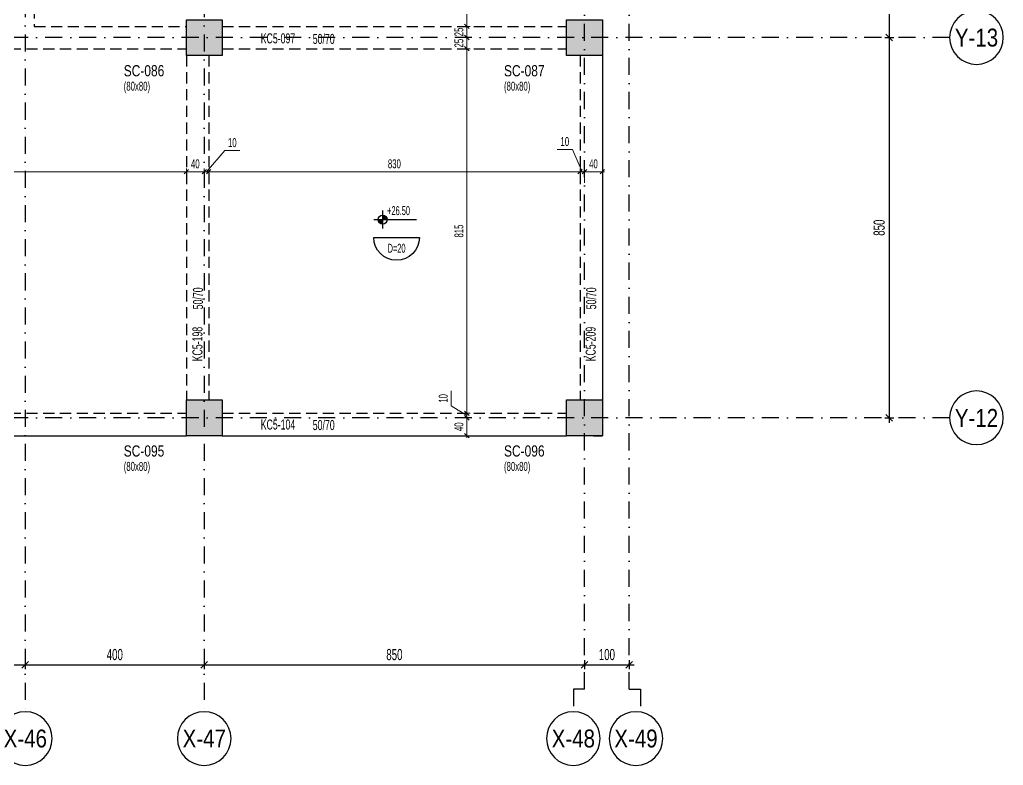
# Model space of a CAD drawing. Header units: millimetres. Extents: x -10495 to 38910, y -777 to 43288.
# Drawn here: x 4687 to 6886, y -777 to 890 of the extents above; entities that cross this region are included whole.
import ezdxf
from ezdxf.enums import TextEntityAlignment as Align

# ---------------------------------------------------------------- set-up
doc = ezdxf.new("R2010")
doc.units = ezdxf.units.MM
doc.header["$LTSCALE"] = 100
doc.header["$PDSIZE"] = -100
doc.linetypes.add('DASHDOT', pattern=[25.4, 12.7, -6.35, 0, -6.35])
doc.linetypes.add('HIDDEN', pattern=[0.375, 0.25, -0.125])
for name, color, linetype in [('AKS BALON_ULK', 9, 'Continuous'), ('AKS YAZI_ULK', 20, 'Continuous'), ('AKS_ULK', 8, 'DASHDOT'), ('KOLON-PERDE CEKIRDEK_ULK', 4, 'Continuous'), ('KOT_ULK', 7, 'Continuous'), ('OLCU DIS_ULK', 7, 'Continuous'), ('PARAPET_ULK', 248, 'Continuous'), ('TARAMA SOLID_ULK', 251, 'Continuous')]:
    doc.layers.add(name, color=color, linetype=linetype)
for name, color, linetype, lineweight in [('DOSEME ISMI_ULK', 244, 'Continuous', 25), ('KIRIS BOYUT_ULK', 232, 'Continuous', 13), ('KIRIS CIZGI DUZ_ULK', 41, 'Continuous', 25), ('KIRIS CIZGI KESIK_ULK', 41, 'HIDDEN', 25), ('KIRIS ISIM_ULK', 221, 'Continuous', 13), ('KOLON BOYUT_ULK', 255, 'Continuous', 13), ('KOLON ISIM_ULK', 91, 'Continuous', 13), ('OLCU IC_ULK', 146, 'Continuous', 18)]:
    doc.layers.add(name, color=color, linetype=linetype, lineweight=lineweight)
doc.styles.add('ULK-SIMPLXTW.shx', font='ARIALN.TTF')
doc.styles.add('ulkr-simplxtw.shx', font='ulkr-simplxtw.shx', dxfattribs={"width": 0.65})
doc.dimstyles.new('1-100-DIS_ULK', dxfattribs={"dimscale": 100, "dimtxt": 0.25, "dimasz": 0.15, "dimexe": 0.1, "dimexo": 0.1, "dimgap": 0.1, "dimtad": 1, "dimdec": 0, "dimzin": 9, "dimdsep": 46, "dimtxsty": 'ulkr-simplxtw.shx', "dimblk": 'OBLIQUE', "dimcen": 0.1, "dimdle": 0.11, "dimclrd": 256, "dimclre": 256, "dimclrt": 3, "dimadec": 0, "dimazin": 0, "dimtfac": 1, "dimtdec": 0, "dimtix": 1, "dimtmove": 1, "dimatfit": 3, "dimldrblk": 'OBLIQUE', "dimfxl": 1, "dimtolj": 1, "dimtzin": 12, "dimarcsym": 0})
doc.dimstyles.new('1-100-IC_ULK', dxfattribs={"dimscale": 10, "dimtxt": 2, "dimasz": 1, "dimexe": 0.75, "dimexo": 1, "dimgap": 0.75, "dimtad": 1, "dimdec": 1, "dimzin": 9, "dimdsep": 46, "dimtxsty": 'ulkr-simplxtw.shx', "dimblk": 'OBLIQUE', "dimcen": 0.1, "dimdle": 0.5, "dimclrd": 146, "dimclre": 146, "dimclrt": 2, "dimadec": 0, "dimazin": 2, "dimtfac": 1, "dimtdec": 1, "dimtix": 1, "dimtmove": 2, "dimatfit": 3, "dimldrblk": 'OBLIQUE', "dimfxl": 1, "dimtolj": 1, "dimtzin": 0, "dimlwd": -1, "dimlwe": -1, "dimarcsym": 0})

# ---------------------------------------------------------------- blocks, each defined once
blk = doc.blocks.new('AKS SEMBOL_ULK')
at = {"layer": 'AKS BALON_ULK', "linetype": 'ByBlock'}
blk.add_circle((0, -41.2), 60, dxfattribs=at)
at = {"layer": 'AKS YAZI_ULK', "style": 'ULK-SIMPLXTW.shx'}
blk.add_attdef('1', text='', height=40, dxfattribs=at).set_placement((0, -41.2), align=Align.MIDDLE)
blk = doc.blocks.new('_Oblique')
at = {"color": 0, "linetype": 'ByBlock', "lineweight": -2}
blk.add_line((-0.5, -0.5), (0.5, 0.5), dxfattribs=at)
blk = doc.blocks.new('*D1417')
at = {"layer": 'Defpoints', "color": 0, "transparency": 16777216}
for p in [(6611.2, 850), (6611.2, 0), (6631.2, 0)]:
    blk.add_point(p, dxfattribs=at)
at = {"layer": 'OLCU DIS_ULK', "lineweight": -2, "transparency": 16777216}
for p, q in [((6631.2, 861), (6631.2, -11)), ((6621.2, 850), (6641.2, 850)), ((6621.2, 0), (6641.2, 0))]:
    blk.add_line(p, q, dxfattribs=at)
at = {"layer": 'OLCU DIS_ULK', "lineweight": -2, "transparency": 16777216, "xscale": 15, "yscale": 15, "zscale": 15}
for p, rotation in [((6631.2, 850), 90), ((6631.2, 0), 270)]:
    blk.add_blockref('_Oblique', p, dxfattribs=dict(at, rotation=rotation))
at = {"layer": 'OLCU DIS_ULK', "color": 3, "transparency": 16777216, "insert": (6608.7, 425), "char_height": 25, "attachment_point": 5, "rotation": 90, "style": 'ulkr-simplxtw.shx'}
blk.add_mtext('\\A1;850', dxfattribs=at)
blk = doc.blocks.new('*D1384')
at = {"layer": 'Defpoints', "color": 0, "transparency": 16777216}
for p in [(6611.2, 1250), (6611.2, 850), (6631.2, 850)]:
    blk.add_point(p, dxfattribs=at)
at = {"layer": 'OLCU DIS_ULK', "lineweight": -2, "transparency": 16777216}
for p, q in [((6631.2, 1261), (6631.2, 839)), ((6621.2, 1250), (6641.2, 1250)), ((6621.2, 850), (6641.2, 850))]:
    blk.add_line(p, q, dxfattribs=at)
at = {"layer": 'OLCU DIS_ULK', "lineweight": -2, "transparency": 16777216, "xscale": 15, "yscale": 15, "zscale": 15}
for p, rotation in [((6631.2, 1250), 90), ((6631.2, 850), 270)]:
    blk.add_blockref('_Oblique', p, dxfattribs=dict(at, rotation=rotation))
at = {"layer": 'OLCU DIS_ULK', "color": 3, "transparency": 16777216, "insert": (6608.7, 1050), "char_height": 25, "attachment_point": 5, "rotation": 90, "style": 'ulkr-simplxtw.shx'}
blk.add_mtext('\\A1;400', dxfattribs=at)
blk = doc.blocks.new('*D1396')
at = {"layer": 'Defpoints', "color": 0, "transparency": 16777216}
for p in [(5950, -531.9), (6050, -531.9), (6050, -551.9)]:
    blk.add_point(p, dxfattribs=at)
at = {"layer": 'OLCU DIS_ULK', "lineweight": -2, "transparency": 16777216}
for p, q in [((5950, -541.9), (5950, -561.9)), ((6050, -541.9), (6050, -561.9)), ((5939, -551.9), (6061, -551.9))]:
    blk.add_line(p, q, dxfattribs=at)
at = {"layer": 'OLCU DIS_ULK', "lineweight": -2, "transparency": 16777216, "xscale": 15, "yscale": 15, "zscale": 15, "rotation": 180}
blk.add_blockref('_Oblique', (5950, -551.9), dxfattribs=at)
at = {"layer": 'OLCU DIS_ULK', "lineweight": -2, "transparency": 16777216, "xscale": 15, "yscale": 15, "zscale": 15}
blk.add_blockref('_Oblique', (6050, -551.9), dxfattribs=at)
at = {"layer": 'OLCU DIS_ULK', "color": 3, "transparency": 16777216, "insert": (6000, -529.4), "char_height": 25, "attachment_point": 5, "style": 'ulkr-simplxtw.shx'}
blk.add_mtext('\\A1;100', dxfattribs=at)
blk = doc.blocks.new('*D1402')
at = {"layer": 'Defpoints', "color": 0, "transparency": 16777216}
for p in [(4700, -531.9), (5100, -531.9), (5100, -551.9)]:
    blk.add_point(p, dxfattribs=at)
at = {"layer": 'OLCU DIS_ULK', "lineweight": -2, "transparency": 16777216}
for p, q in [((4700, -541.9), (4700, -561.9)), ((5100, -541.9), (5100, -561.9)), ((4689, -551.9), (5111, -551.9))]:
    blk.add_line(p, q, dxfattribs=at)
at = {"layer": 'OLCU DIS_ULK', "lineweight": -2, "transparency": 16777216, "xscale": 15, "yscale": 15, "zscale": 15, "rotation": 180}
blk.add_blockref('_Oblique', (4700, -551.9), dxfattribs=at)
at = {"layer": 'OLCU DIS_ULK', "lineweight": -2, "transparency": 16777216, "xscale": 15, "yscale": 15, "zscale": 15}
blk.add_blockref('_Oblique', (5100, -551.9), dxfattribs=at)
at = {"layer": 'OLCU DIS_ULK', "color": 3, "transparency": 16777216, "insert": (4900, -529.4), "char_height": 25, "attachment_point": 5, "style": 'ulkr-simplxtw.shx'}
blk.add_mtext('\\A1;400', dxfattribs=at)
blk = doc.blocks.new('*D1403')
at = {"layer": 'Defpoints', "color": 0, "transparency": 16777216}
for p in [(4250, -531.9), (4700, -531.9), (4700, -551.9)]:
    blk.add_point(p, dxfattribs=at)
at = {"layer": 'OLCU DIS_ULK', "lineweight": -2, "transparency": 16777216}
for p, q in [((4250, -541.9), (4250, -561.9)), ((4700, -541.9), (4700, -561.9)), ((4239, -551.9), (4711, -551.9))]:
    blk.add_line(p, q, dxfattribs=at)
at = {"layer": 'OLCU DIS_ULK', "lineweight": -2, "transparency": 16777216, "xscale": 15, "yscale": 15, "zscale": 15, "rotation": 180}
blk.add_blockref('_Oblique', (4250, -551.9), dxfattribs=at)
at = {"layer": 'OLCU DIS_ULK', "lineweight": -2, "transparency": 16777216, "xscale": 15, "yscale": 15, "zscale": 15}
blk.add_blockref('_Oblique', (4700, -551.9), dxfattribs=at)
at = {"layer": 'OLCU DIS_ULK', "color": 3, "transparency": 16777216, "insert": (4475, -529.4), "char_height": 25, "attachment_point": 5, "style": 'ulkr-simplxtw.shx'}
blk.add_mtext('\\A1;450', dxfattribs=at)
blk = doc.blocks.new('*D1404')
at = {"layer": 'Defpoints', "color": 0, "transparency": 16777216}
for p in [(5100, -531.9), (5950, -531.9), (5950, -551.9)]:
    blk.add_point(p, dxfattribs=at)
at = {"layer": 'OLCU DIS_ULK', "lineweight": -2, "transparency": 16777216}
for p, q in [((5100, -541.9), (5100, -561.9)), ((5950, -541.9), (5950, -561.9)), ((5089, -551.9), (5961, -551.9))]:
    blk.add_line(p, q, dxfattribs=at)
at = {"layer": 'OLCU DIS_ULK', "lineweight": -2, "transparency": 16777216, "xscale": 15, "yscale": 15, "zscale": 15, "rotation": 180}
blk.add_blockref('_Oblique', (5100, -551.9), dxfattribs=at)
at = {"layer": 'OLCU DIS_ULK', "lineweight": -2, "transparency": 16777216, "xscale": 15, "yscale": 15, "zscale": 15}
blk.add_blockref('_Oblique', (5950, -551.9), dxfattribs=at)
at = {"layer": 'OLCU DIS_ULK', "color": 3, "transparency": 16777216, "insert": (5525, -529.4), "char_height": 25, "attachment_point": 5, "style": 'ulkr-simplxtw.shx'}
blk.add_mtext('\\A1;850', dxfattribs=at)
blk = doc.blocks.new('*U20')
at = {"layer": 'KOT_ULK'}
h = blk.add_hatch(color=251, dxfattribs=at)
h.dxf.hatch_style = 1
h.paths.add_polyline_path([(0, 0), (-10, 0, 0.414214), (0, -10)])
h = blk.add_hatch(color=251, dxfattribs=at)
h.dxf.hatch_style = 1
h.paths.add_polyline_path([(10, 0, 0.414214), (0, 10), (0, 0)])
at = {"layer": 'KOT_ULK', "color": 12}
for p, q in [((-20, 0), (75.6, 0)), ((0, 20), (0, -20))]:
    blk.add_line(p, q, dxfattribs=at)
blk.add_circle((0, 0), 10, dxfattribs=at)
at = {"layer": 'KOT_ULK', "style": 'ulkr-simplxtw.shx', "width": 0.6}
for tag, p in [('6', (10, 145)), ('5', (10, 118)), ('4', (10, 91)), ('3', (10, 64)), ('2', (10, 37)), ('1', (10, 10))]:
    blk.add_attdef(tag, p, '', height=20, dxfattribs=at)
at = {"layer": 'KOT_ULK', "color": 242, "style": 'ulkr-simplxtw.shx', "width": 0.65}
blk.add_attdef('NOT', text='', height=20, dxfattribs=at).set_placement((14.8, -10), align=Align.TOP_LEFT)
blk = doc.blocks.new('Döşeme kalınğı_ULK')
at = {"layer": 'DOSEME ISMI_ULK', "color": 12}
blk.add_lwpolyline([(51, 0, -1), (-51, 0)], format="xyb", close=True, dxfattribs=at)
at = {"layer": 'DOSEME ISMI_ULK', "style": 'ulkr-simplxtw.shx', "width": 0.6}
blk.add_attdef('1', text='', height=20, dxfattribs=at).set_placement((0, -14.2), align=Align.TOP_CENTER)
blk = doc.blocks.new('*U31')
at = {"layer": 'KOLON BOYUT_ULK', "style": 'ulkr-simplxtw.shx', "width": 0.65}
blk.add_attdef('2', text='', height=20, dxfattribs=at).set_placement((0, -37), align=Align.TOP_LEFT)
at = {"layer": 'KOLON ISIM_ULK', "style": 'ulkr-simplxtw.shx', "width": 0.8}
blk.add_attdef('1', text='', height=25, dxfattribs=at).set_placement((0, 0), align=Align.TOP_LEFT)
blk = doc.blocks.new('*D1341')
at = {"layer": 'Defpoints', "color": 0, "transparency": 16777216}
for p in [(5661.8, 0), (5686.8, 0), (5661.8, -40)]:
    blk.add_point(p, dxfattribs=at)
at = {"layer": 'OLCU IC_ULK', "color": 146, "transparency": 16777216}
blk.add_line((5686.8, -45), (5686.8, 5), dxfattribs=at)
at = {"layer": 'OLCU IC_ULK', "color": 146, "linetype": 'Continuous', "transparency": 16777216}
for p, q in [((5686.8, 0), (5694.3, 0)), ((5686.8, -40), (5694.3, -40))]:
    blk.add_line(p, q, dxfattribs=at)
at = {"layer": 'OLCU IC_ULK', "color": 146, "transparency": 16777216, "xscale": 10, "yscale": 10, "zscale": 10}
for p, rotation in [((5686.8, 0), 90), ((5686.8, -40), 270)]:
    blk.add_blockref('_Oblique', p, dxfattribs=dict(at, rotation=rotation))
at = {"layer": 'OLCU IC_ULK', "color": 2, "transparency": 16777216, "insert": (5669.3, -20), "char_height": 20, "attachment_point": 5, "rotation": 90, "style": 'ulkr-simplxtw.shx'}
blk.add_mtext('\\A1;40', dxfattribs=at)
blk = doc.blocks.new('*D1342')
at = {"layer": 'Defpoints', "color": 0, "transparency": 16777216}
for p in [(5661.8, 10), (5661.8, 0), (5686.8, 10)]:
    blk.add_point(p, dxfattribs=at)
at = {"layer": 'OLCU IC_ULK', "color": 146, "transparency": 16777216}
for p, q in [((5651.8, 26.5), (5651.8, 60)), ((5686.8, 5), (5651.8, 26.5)), ((5686.8, 10), (5686.8, 20)), ((5686.8, 0), (5686.8, 10)), ((5686.8, 0), (5686.8, 10)), ((5686.8, 0), (5686.8, -10))]:
    blk.add_line(p, q, dxfattribs=at)
at = {"layer": 'OLCU IC_ULK', "color": 146, "linetype": 'Continuous', "transparency": 16777216}
for p, q in [((5686.8, 10), (5694.3, 10)), ((5686.8, 0), (5694.3, 0))]:
    blk.add_line(p, q, dxfattribs=at)
at = {"layer": 'OLCU IC_ULK', "color": 146, "transparency": 16777216, "xscale": 10, "yscale": 10, "zscale": 10}
for p, rotation in [((5686.8, 10), 270), ((5686.8, 0), 90)]:
    blk.add_blockref('_Oblique', p, dxfattribs=dict(at, rotation=rotation))
at = {"layer": 'OLCU IC_ULK', "color": 2, "transparency": 16777216, "insert": (5634.3, 43.3), "char_height": 20, "attachment_point": 5, "rotation": 90, "style": 'ulkr-simplxtw.shx'}
blk.add_mtext('\\A1;10', dxfattribs=at)
blk = doc.blocks.new('*D1343')
at = {"layer": 'Defpoints', "color": 0, "transparency": 16777216}
for p in [(5661.8, 825), (5686.8, 825), (5661.8, 10)]:
    blk.add_point(p, dxfattribs=at)
at = {"layer": 'OLCU IC_ULK', "color": 146, "transparency": 16777216}
blk.add_line((5686.8, 5), (5686.8, 830), dxfattribs=at)
at = {"layer": 'OLCU IC_ULK', "color": 146, "linetype": 'Continuous', "transparency": 16777216}
for p, q in [((5686.8, 825), (5694.3, 825)), ((5686.8, 10), (5694.3, 10))]:
    blk.add_line(p, q, dxfattribs=at)
at = {"layer": 'OLCU IC_ULK', "color": 146, "transparency": 16777216, "xscale": 10, "yscale": 10, "zscale": 10}
for p, rotation in [((5686.8, 825), 90), ((5686.8, 10), 270)]:
    blk.add_blockref('_Oblique', p, dxfattribs=dict(at, rotation=rotation))
at = {"layer": 'OLCU IC_ULK', "color": 2, "transparency": 16777216, "insert": (5669.3, 417.5), "char_height": 20, "attachment_point": 5, "rotation": 90, "style": 'ulkr-simplxtw.shx'}
blk.add_mtext('\\A1;815', dxfattribs=at)
blk = doc.blocks.new('*D1344')
at = {"layer": 'Defpoints', "color": 0, "transparency": 16777216}
for p in [(5661.8, 850), (5686.8, 850), (5661.8, 825)]:
    blk.add_point(p, dxfattribs=at)
at = {"layer": 'OLCU IC_ULK', "color": 146, "transparency": 16777216}
for p, q in [((5686.8, 850), (5686.8, 860)), ((5686.8, 825), (5686.8, 850)), ((5686.8, 825), (5686.8, 815))]:
    blk.add_line(p, q, dxfattribs=at)
at = {"layer": 'OLCU IC_ULK', "color": 146, "linetype": 'Continuous', "transparency": 16777216}
for p, q in [((5686.8, 850), (5694.3, 850)), ((5686.8, 825), (5694.3, 825))]:
    blk.add_line(p, q, dxfattribs=at)
at = {"layer": 'OLCU IC_ULK', "color": 146, "transparency": 16777216, "xscale": 10, "yscale": 10, "zscale": 10}
for p, rotation in [((5686.8, 850), 270), ((5686.8, 825), 90)]:
    blk.add_blockref('_Oblique', p, dxfattribs=dict(at, rotation=rotation))
at = {"layer": 'OLCU IC_ULK', "color": 2, "transparency": 16777216, "insert": (5669.3, 837.5), "char_height": 20, "attachment_point": 5, "rotation": 90, "style": 'ulkr-simplxtw.shx'}
blk.add_mtext('\\A1;25', dxfattribs=at)
blk = doc.blocks.new('*D1345')
at = {"layer": 'Defpoints', "color": 0, "transparency": 16777216}
for p in [(5661.8, 875), (5686.8, 875), (5661.8, 850)]:
    blk.add_point(p, dxfattribs=at)
at = {"layer": 'OLCU IC_ULK', "color": 146, "transparency": 16777216}
for p, q in [((5686.8, 875), (5686.8, 885)), ((5686.8, 850), (5686.8, 875)), ((5686.8, 850), (5686.8, 840))]:
    blk.add_line(p, q, dxfattribs=at)
at = {"layer": 'OLCU IC_ULK', "color": 146, "linetype": 'Continuous', "transparency": 16777216}
for p, q in [((5686.8, 875), (5694.3, 875)), ((5686.8, 850), (5694.3, 850))]:
    blk.add_line(p, q, dxfattribs=at)
at = {"layer": 'OLCU IC_ULK', "color": 146, "transparency": 16777216, "xscale": 10, "yscale": 10, "zscale": 10}
for p, rotation in [((5686.8, 875), 270), ((5686.8, 850), 90)]:
    blk.add_blockref('_Oblique', p, dxfattribs=dict(at, rotation=rotation))
at = {"layer": 'OLCU IC_ULK', "color": 2, "transparency": 16777216, "insert": (5669.3, 862.5), "char_height": 20, "attachment_point": 5, "rotation": 90, "style": 'ulkr-simplxtw.shx'}
blk.add_mtext('\\A1;25', dxfattribs=at)
blk = doc.blocks.new('*D1346')
at = {"layer": 'Defpoints', "color": 0, "transparency": 16777216}
for p in [(5661.8, 1690), (5686.8, 1690), (5661.8, 875)]:
    blk.add_point(p, dxfattribs=at)
at = {"layer": 'OLCU IC_ULK', "color": 146, "transparency": 16777216}
blk.add_line((5686.8, 870), (5686.8, 1695), dxfattribs=at)
at = {"layer": 'OLCU IC_ULK', "color": 146, "linetype": 'Continuous', "transparency": 16777216}
for p, q in [((5686.8, 1690), (5694.3, 1690)), ((5686.8, 875), (5694.3, 875))]:
    blk.add_line(p, q, dxfattribs=at)
at = {"layer": 'OLCU IC_ULK', "color": 146, "transparency": 16777216, "xscale": 10, "yscale": 10, "zscale": 10}
for p, rotation in [((5686.8, 1690), 90), ((5686.8, 875), 270)]:
    blk.add_blockref('_Oblique', p, dxfattribs=dict(at, rotation=rotation))
at = {"layer": 'OLCU IC_ULK', "color": 2, "transparency": 16777216, "insert": (5669.3, 1282.5), "char_height": 20, "attachment_point": 5, "rotation": 90, "style": 'ulkr-simplxtw.shx'}
blk.add_mtext('\\A1;815', dxfattribs=at)
blk = doc.blocks.new('*D1317')
at = {"layer": 'Defpoints', "color": 0, "transparency": 16777216}
for p in [(5060, 550.1), (4260, 515.5), (5060, 515.5)]:
    blk.add_point(p, dxfattribs=at)
at = {"layer": 'OLCU IC_ULK', "color": 146, "transparency": 16777216}
blk.add_line((4255, 550.1), (5065, 550.1), dxfattribs=at)
at = {"layer": 'OLCU IC_ULK', "color": 146, "linetype": 'Continuous', "transparency": 16777216}
for p, q in [((4260, 525.5), (4260, 557.6)), ((5060, 525.5), (5060, 557.6))]:
    blk.add_line(p, q, dxfattribs=at)
at = {"layer": 'OLCU IC_ULK', "color": 146, "transparency": 16777216, "xscale": 10, "yscale": 10, "zscale": 10, "rotation": 180}
blk.add_blockref('_Oblique', (4260, 550.1), dxfattribs=at)
at = {"layer": 'OLCU IC_ULK', "color": 146, "transparency": 16777216, "xscale": 10, "yscale": 10, "zscale": 10}
blk.add_blockref('_Oblique', (5060, 550.1), dxfattribs=at)
at = {"layer": 'OLCU IC_ULK', "color": 2, "transparency": 16777216, "insert": (4660, 567.6), "char_height": 20, "attachment_point": 5, "style": 'ulkr-simplxtw.shx'}
blk.add_mtext('\\A1;800', dxfattribs=at)
blk = doc.blocks.new('*D1318')
at = {"layer": 'Defpoints', "color": 0, "transparency": 16777216}
for p in [(5100, 550.1), (5060, 515.5), (5100, 515.5)]:
    blk.add_point(p, dxfattribs=at)
at = {"layer": 'OLCU IC_ULK', "color": 146, "transparency": 16777216}
blk.add_line((5055, 550.1), (5105, 550.1), dxfattribs=at)
at = {"layer": 'OLCU IC_ULK', "color": 146, "linetype": 'Continuous', "transparency": 16777216}
for p, q in [((5060, 525.5), (5060, 557.6)), ((5100, 525.5), (5100, 557.6))]:
    blk.add_line(p, q, dxfattribs=at)
at = {"layer": 'OLCU IC_ULK', "color": 146, "transparency": 16777216, "xscale": 10, "yscale": 10, "zscale": 10, "rotation": 180}
blk.add_blockref('_Oblique', (5060, 550.1), dxfattribs=at)
at = {"layer": 'OLCU IC_ULK', "color": 146, "transparency": 16777216, "xscale": 10, "yscale": 10, "zscale": 10}
blk.add_blockref('_Oblique', (5100, 550.1), dxfattribs=at)
at = {"layer": 'OLCU IC_ULK', "color": 2, "transparency": 16777216, "insert": (5080, 567.6), "char_height": 20, "attachment_point": 5, "style": 'ulkr-simplxtw.shx'}
blk.add_mtext('\\A1;40', dxfattribs=at)
blk = doc.blocks.new('*D1319')
at = {"layer": 'Defpoints', "color": 0, "transparency": 16777216}
for p in [(5110, 550.1), (5100, 515.5), (5110, 515.5)]:
    blk.add_point(p, dxfattribs=at)
at = {"layer": 'OLCU IC_ULK', "color": 146, "transparency": 16777216}
for p, q in [((5105, 550.1), (5145.8, 597.5)), ((5145.8, 597.5), (5179.4, 597.5)), ((5100, 550.1), (5090, 550.1)), ((5100, 550.1), (5110, 550.1)), ((5100, 550.1), (5110, 550.1)), ((5110, 550.1), (5120, 550.1))]:
    blk.add_line(p, q, dxfattribs=at)
at = {"layer": 'OLCU IC_ULK', "color": 146, "linetype": 'Continuous', "transparency": 16777216}
for p, q in [((5100, 525.5), (5100, 557.6)), ((5110, 525.5), (5110, 557.6))]:
    blk.add_line(p, q, dxfattribs=at)
at = {"layer": 'OLCU IC_ULK', "color": 146, "transparency": 16777216, "xscale": 10, "yscale": 10, "zscale": 10}
blk.add_blockref('_Oblique', (5100, 550.1), dxfattribs=at)
at = {"layer": 'OLCU IC_ULK', "color": 146, "transparency": 16777216, "xscale": 10, "yscale": 10, "zscale": 10, "rotation": 180}
blk.add_blockref('_Oblique', (5110, 550.1), dxfattribs=at)
at = {"layer": 'OLCU IC_ULK', "color": 2, "transparency": 16777216, "insert": (5162.6, 615), "char_height": 20, "attachment_point": 5, "style": 'ulkr-simplxtw.shx'}
blk.add_mtext('\\A1;10', dxfattribs=at)
blk = doc.blocks.new('*D1320')
at = {"layer": 'Defpoints', "color": 0, "transparency": 16777216}
for p in [(5940, 550.1), (5110, 515.5), (5940, 515.5)]:
    blk.add_point(p, dxfattribs=at)
at = {"layer": 'OLCU IC_ULK', "color": 146, "transparency": 16777216}
blk.add_line((5105, 550.1), (5945, 550.1), dxfattribs=at)
at = {"layer": 'OLCU IC_ULK', "color": 146, "linetype": 'Continuous', "transparency": 16777216}
for p, q in [((5110, 525.5), (5110, 557.6)), ((5940, 525.5), (5940, 557.6))]:
    blk.add_line(p, q, dxfattribs=at)
at = {"layer": 'OLCU IC_ULK', "color": 146, "transparency": 16777216, "xscale": 10, "yscale": 10, "zscale": 10, "rotation": 180}
blk.add_blockref('_Oblique', (5110, 550.1), dxfattribs=at)
at = {"layer": 'OLCU IC_ULK', "color": 146, "transparency": 16777216, "xscale": 10, "yscale": 10, "zscale": 10}
blk.add_blockref('_Oblique', (5940, 550.1), dxfattribs=at)
at = {"layer": 'OLCU IC_ULK', "color": 2, "transparency": 16777216, "insert": (5525, 567.6), "char_height": 20, "attachment_point": 5, "style": 'ulkr-simplxtw.shx'}
blk.add_mtext('\\A1;830', dxfattribs=at)
blk = doc.blocks.new('*D1321')
at = {"layer": 'Defpoints', "color": 0, "transparency": 16777216}
for p in [(5950, 550.1), (5940, 515.5), (5950, 515.5)]:
    blk.add_point(p, dxfattribs=at)
at = {"layer": 'OLCU IC_ULK', "color": 146, "transparency": 16777216}
for p, q in [((5922.8, 599.9), (5889.2, 599.9)), ((5945, 550.1), (5922.8, 599.9)), ((5940, 550.1), (5930, 550.1)), ((5940, 550.1), (5950, 550.1)), ((5940, 550.1), (5950, 550.1)), ((5950, 550.1), (5960, 550.1))]:
    blk.add_line(p, q, dxfattribs=at)
at = {"layer": 'OLCU IC_ULK', "color": 146, "linetype": 'Continuous', "transparency": 16777216}
for p, q in [((5940, 525.5), (5940, 557.6)), ((5950, 525.5), (5950, 557.6))]:
    blk.add_line(p, q, dxfattribs=at)
at = {"layer": 'OLCU IC_ULK', "color": 146, "transparency": 16777216, "xscale": 10, "yscale": 10, "zscale": 10}
blk.add_blockref('_Oblique', (5940, 550.1), dxfattribs=at)
at = {"layer": 'OLCU IC_ULK', "color": 146, "transparency": 16777216, "xscale": 10, "yscale": 10, "zscale": 10, "rotation": 180}
blk.add_blockref('_Oblique', (5950, 550.1), dxfattribs=at)
at = {"layer": 'OLCU IC_ULK', "color": 2, "transparency": 16777216, "insert": (5906, 617.4), "char_height": 20, "attachment_point": 5, "style": 'ulkr-simplxtw.shx'}
blk.add_mtext('\\A1;10', dxfattribs=at)
blk = doc.blocks.new('*D1322')
at = {"layer": 'Defpoints', "color": 0, "transparency": 16777216}
for p in [(5990, 550.1), (5950, 515.5), (5990, 515.5)]:
    blk.add_point(p, dxfattribs=at)
at = {"layer": 'OLCU IC_ULK', "color": 146, "transparency": 16777216}
blk.add_line((5945, 550.1), (5995, 550.1), dxfattribs=at)
at = {"layer": 'OLCU IC_ULK', "color": 146, "linetype": 'Continuous', "transparency": 16777216}
for p, q in [((5950, 525.5), (5950, 557.6)), ((5990, 525.5), (5990, 557.6))]:
    blk.add_line(p, q, dxfattribs=at)
at = {"layer": 'OLCU IC_ULK', "color": 146, "transparency": 16777216, "xscale": 10, "yscale": 10, "zscale": 10, "rotation": 180}
blk.add_blockref('_Oblique', (5950, 550.1), dxfattribs=at)
at = {"layer": 'OLCU IC_ULK', "color": 146, "transparency": 16777216, "xscale": 10, "yscale": 10, "zscale": 10}
blk.add_blockref('_Oblique', (5990, 550.1), dxfattribs=at)
at = {"layer": 'OLCU IC_ULK', "color": 2, "transparency": 16777216, "insert": (5970, 567.6), "char_height": 20, "attachment_point": 5, "style": 'ulkr-simplxtw.shx'}
blk.add_mtext('\\A1;40', dxfattribs=at)
blk = doc.blocks.new('Kiriş_Sembol_ULK')
at = {"layer": 'KIRIS BOYUT_ULK', "style": 'ulkr-simplxtw.shx', "width": 0.65}
blk.add_attdef('B', text='', height=25, dxfattribs=at).set_placement((21, 0.4), align=Align.MIDDLE_LEFT)
at = {"layer": 'KIRIS ISIM_ULK', "style": 'ulkr-simplxtw.shx', "width": 0.65}
blk.add_attdef('K', text='', height=25, dxfattribs=at).set_placement((-18.2, 12.9), align=Align.TOP_RIGHT)

msp = doc.modelspace()

# ---------------------------------------------------------------- hatches: boundary and pattern name
at = {"layer": 'TARAMA SOLID_ULK'}
h = msp.add_hatch(color=256, dxfattribs=at)
h.dxf.hatch_style = 1
h.paths.add_polyline_path([(5140, 810), (5060, 810), (5060, 890), (5140, 890)])
h = msp.add_hatch(color=256, dxfattribs=at)
h.dxf.hatch_style = 1
h.paths.add_polyline_path([(5990, 810), (5910, 810), (5910, 890), (5990, 890)])
h = msp.add_hatch(color=256, dxfattribs=at)
h.dxf.hatch_style = 1
h.paths.add_polyline_path([(5140, -40), (5060, -40), (5060, 40), (5140, 40)])
h = msp.add_hatch(color=256, dxfattribs=at)
h.dxf.hatch_style = 1
h.paths.add_polyline_path([(5910, -40), (5910, 40), (5990, 40), (5990, -40)])

# ---------------------------------------------------------------- linework, layer by layer
at = {"layer": 'AKS_ULK', "ltscale": 0.03}
for points in [[(4700, 3909.14), (4700, -656.87)], [(5100, 3909.14), (5100, -656.87)], [(5950, -606.87), (5950, 3859.14), (5925, 3859.14), (5925, 3909.14)], [(6050, -606.87), (6050, 3859.14), (6075, 3859.14), (6075, 3909.14)], [(6766.16, 850), (-775.51, 850)], [(6766.16, 0), (-775.51, 0)], [(5950, -606.87), (5925, -606.87), (5925, -656.87)], [(6050, -606.87), (6075, -606.87), (6075, -656.87)]]:
    msp.add_lwpolyline(points, dxfattribs=at)
at = {"layer": 'KIRIS CIZGI DUZ_ULK'}
for p, q in [((5990, 810), (5990, 40)), ((4290, -40), (5060, -40)), ((5140, -40), (5910, -40))]:
    msp.add_line(p, q, dxfattribs=at)
at = {"layer": 'KIRIS CIZGI KESIK_ULK'}
for p, q in [((4720, 1330), (4720, 875)), ((4720, 875), (5060, 875)), ((5140, 875), (5910, 875)), ((4290, 825), (5060, 825)), ((5140, 825), (5910, 825)), ((5060, 810), (5060, 40)), ((5110, 810), (5110, 40)), ((5940, 810), (5940, 40)), ((4290, 10), (5060, 10)), ((5140, 10), (5910, 10))]:
    msp.add_line(p, q, dxfattribs=at)
at = {"layer": 'KOLON-PERDE CEKIRDEK_ULK'}
for points in [[(5140, 810), (5060, 810), (5060, 890), (5140, 890)], [(5990, 890), (5990, 810), (5910, 810), (5910, 890)], [(5140, -40), (5060, -40), (5060, 40), (5140, 40)]]:
    msp.add_lwpolyline(points, close=True, dxfattribs=at)
for points in [[(5910, -40), (5910, 40), (5990, 40), (5990, -40)], [(5990, -40), (5910, -40)]]:
    msp.add_lwpolyline(points, dxfattribs=at)
at = {"layer": 'PARAPET_ULK'}
msp.add_line((5970, -40), (5990, -40), dxfattribs=at)

# ---------------------------------------------------------------- block references
at = {"layer": 'AKS_ULK', "linetype": 'ByBlock'}
ref = msp.add_blockref('AKS SEMBOL_ULK', (6826.16, 808.75), dxfattribs=dict(at, xscale=-1, rotation=180))
ref.add_attrib('1', 'Y-13', dxfattribs={"layer": 'AKS YAZI_ULK', "height": 40, "style": 'ULK-SIMPLXTW.shx'}).set_placement((6826.16, 850), align=Align.MIDDLE)
ref = msp.add_blockref('AKS SEMBOL_ULK', (6826.16, -41.25), dxfattribs=dict(at, xscale=-1, rotation=180))
ref.add_attrib('1', 'Y-12', dxfattribs={"layer": 'AKS YAZI_ULK', "height": 40, "style": 'ULK-SIMPLXTW.shx'}).set_placement((6826.16, 0), align=Align.MIDDLE)
ref = msp.add_blockref('AKS SEMBOL_ULK', (4700, -758.12), dxfattribs=dict(at, xscale=-1, rotation=180))
ref.add_attrib('1', 'X-46', dxfattribs={"layer": 'AKS YAZI_ULK', "height": 40, "style": 'ULK-SIMPLXTW.shx'}).set_placement((4700, -716.87), align=Align.MIDDLE)
ref = msp.add_blockref('AKS SEMBOL_ULK', (5100, -758.12), dxfattribs=dict(at, xscale=-1, rotation=180))
ref.add_attrib('1', 'X-47', dxfattribs={"layer": 'AKS YAZI_ULK', "height": 40, "style": 'ULK-SIMPLXTW.shx'}).set_placement((5100, -716.87), align=Align.MIDDLE)
ref = msp.add_blockref('AKS SEMBOL_ULK', (5925, -758.12), dxfattribs=dict(at, xscale=-1, rotation=180))
ref.add_attrib('1', 'X-48', dxfattribs={"layer": 'AKS YAZI_ULK', "height": 40, "style": 'ULK-SIMPLXTW.shx'}).set_placement((5925, -716.87), align=Align.MIDDLE)
ref = msp.add_blockref('AKS SEMBOL_ULK', (6065, -758.12), dxfattribs=dict(at, xscale=-1, rotation=180))
ref.add_attrib('1', 'X-49', dxfattribs={"layer": 'AKS YAZI_ULK', "height": 40, "style": 'ULK-SIMPLXTW.shx'}).set_placement((6065, -716.87), align=Align.MIDDLE)
at = {"layer": 'DOSEME ISMI_ULK'}
msp.add_blockref('Döşeme kalınğı_ULK', (5529.86, 403.16), dxfattribs=at).add_auto_attribs({'1': 'D=20'})
at = {"layer": 'KIRIS ISIM_ULK'}
ref = msp.add_blockref('Kiriş_Sembol_ULK', (5321.53, 846.56), dxfattribs=at)
ref.add_attrib('B', '50/70', dxfattribs={"layer": 'KIRIS BOYUT_ULK', "height": 22.5, "style": 'ulkr-simplxtw.shx', "width": 0.65}).set_placement((5342.54, 847), align=Align.MIDDLE_LEFT)
ref.add_attrib('K', 'KC5-097', dxfattribs={"height": 22.5, "style": 'ulkr-simplxtw.shx', "width": 0.65}).set_placement((5303.37, 859.5), align=Align.TOP_RIGHT)
ref = msp.add_blockref('Kiriş_Sembol_ULK', (5086.44, 221.53), dxfattribs=dict(at, rotation=90))
ref.add_attrib('B', '50/70', dxfattribs={"layer": 'KIRIS BOYUT_ULK', "height": 22.5, "rotation": 90, "style": 'ulkr-simplxtw.shx', "width": 0.65}).set_placement((5086, 242.54), align=Align.MIDDLE_LEFT)
ref.add_attrib('K', 'KC5-198', dxfattribs={"height": 22.5, "rotation": 90, "style": 'ulkr-simplxtw.shx', "width": 0.65}).set_placement((5073.5, 203.38), align=Align.TOP_RIGHT)
ref = msp.add_blockref('Kiriş_Sembol_ULK', (5965.44, 221.53), dxfattribs=dict(at, rotation=90))
ref.add_attrib('B', '50/70', dxfattribs={"layer": 'KIRIS BOYUT_ULK', "height": 22.5, "rotation": 90, "style": 'ulkr-simplxtw.shx', "width": 0.65}).set_placement((5965, 242.54), align=Align.MIDDLE_LEFT)
ref.add_attrib('K', 'KC5-209', dxfattribs={"height": 22.5, "rotation": 90, "style": 'ulkr-simplxtw.shx', "width": 0.65}).set_placement((5952.5, 203.38), align=Align.TOP_RIGHT)
ref = msp.add_blockref('Kiriş_Sembol_ULK', (5321.53, -16.72), dxfattribs=at)
ref.add_attrib('B', '50/70', dxfattribs={"layer": 'KIRIS BOYUT_ULK', "height": 22.5, "style": 'ulkr-simplxtw.shx', "width": 0.65}).set_placement((5342.54, -16.27), align=Align.MIDDLE_LEFT)
ref.add_attrib('K', 'KC5-104', dxfattribs={"height": 22.5, "style": 'ulkr-simplxtw.shx', "width": 0.65}).set_placement((5303.37, -3.77), align=Align.TOP_RIGHT)
at = {"layer": 'KOLON ISIM_ULK'}
for p, values in [((4920, 788.33), {'1': 'SC-086', '2': '(80x80)'}), ((5770, 788.33), {'1': 'SC-087', '2': '(80x80)'}), ((4920, -61.67), {'1': 'SC-095', '2': '(80x80)'}), ((5770, -61.67), {'1': 'SC-096', '2': '(80x80)'})]:
    msp.add_blockref('*U31', p, dxfattribs=at).add_auto_attribs(values)
at = {"layer": 'KOT_ULK'}
ref = msp.add_blockref('*U20', (5498.76, 443.16), dxfattribs=at)
ref.add_attrib('1', '+26.50', (5508.76, 453.16), dxfattribs={"height": 20, "style": 'ulkr-simplxtw.shx', "width": 0.6})

# ---------------------------------------------------------------- dimensions: what is measured, and where the dimension line sits
at = {"layer": 'OLCU DIS_ULK'}
for base, p1, p2, picture, middle in [((6631.16, 850), (6611.16, 1250), (6611.16, 850), '*D1384', (6608.66, 1050)), ((6631.16, 0), (6611.16, 850), (6611.16, 0), '*D1417', (6608.66, 425))]:
    dim = msp.add_linear_dim(base=base, p1=p1, p2=p2, angle=270, dimstyle='1-100-DIS_ULK', dxfattribs=at)
    dim.commit()
    dim.dimension.update_dxf_attribs({"geometry": picture, "text_midpoint": middle})
for base, p1, p2, picture, middle in [((4700, -551.87), (4250, -531.87), (4700, -531.87), '*D1403', (4475, -529.37)), ((5100, -551.87), (4700, -531.87), (5100, -531.87), '*D1402', (4900, -529.37)), ((5950, -551.87), (5100, -531.87), (5950, -531.87), '*D1404', (5525, -529.37)), ((6050, -551.87), (5950, -531.87), (6050, -531.87), '*D1396', (6000, -529.37))]:
    dim = msp.add_linear_dim(base=base, p1=p1, p2=p2, dimstyle='1-100-DIS_ULK', dxfattribs=at)
    dim.commit()
    dim.dimension.update_dxf_attribs({"geometry": picture, "text_midpoint": middle})
at = {"layer": 'OLCU IC_ULK'}
for base, p1, p2, picture, middle in [((5686.84, 1690), (5661.84, 875), (5661.84, 1690), '*D1346', (5669.34, 1282.5)), ((5686.84, 875), (5661.84, 850), (5661.84, 875), '*D1345', (5669.34, 862.5)), ((5686.84, 850), (5661.84, 825), (5661.84, 850), '*D1344', (5669.34, 837.5)), ((5686.84, 825), (5661.84, 10), (5661.84, 825), '*D1343', (5669.34, 417.5)), ((5686.84, 0), (5661.84, -40), (5661.84, 0), '*D1341', (5669.34, -20))]:
    dim = msp.add_linear_dim(base=base, p1=p1, p2=p2, angle=90, dimstyle='1-100-IC_ULK', override={"dimfxl": 0, "dimfxlon": 1}, dxfattribs=at)
    dim.commit()
    dim.dimension.update_dxf_attribs({"geometry": picture, "text_midpoint": middle})
for base, p1, p2, picture, middle in [((5110, 550.09), (5100, 515.49), (5110, 515.49), '*D1319', (5153.34, 597.46)), ((5950, 550.09), (5940, 515.49), (5950, 515.49), '*D1321', (5915.3, 599.92))]:
    dim = msp.add_linear_dim(base=base, p1=p1, p2=p2, dimstyle='1-100-IC_ULK', override={"dimtmove": 1, "dimfxl": 0}, dxfattribs=at)
    dim.commit()
    dim.dimension.update_dxf_attribs({"geometry": picture, "text_midpoint": middle, "dimtype": 160})
for base, p1, p2, picture, middle in [((5060, 550.09), (4260, 515.49), (5060, 515.49), '*D1317', (4660, 567.59)), ((5100, 550.09), (5060, 515.49), (5100, 515.49), '*D1318', (5080, 567.59)), ((5940, 550.09), (5110, 515.49), (5940, 515.49), '*D1320', (5525, 567.59)), ((5990, 550.09), (5950, 515.49), (5990, 515.49), '*D1322', (5970, 567.59))]:
    dim = msp.add_linear_dim(base=base, p1=p1, p2=p2, dimstyle='1-100-IC_ULK', override={"dimfxl": 0}, dxfattribs=at)
    dim.commit()
    dim.dimension.update_dxf_attribs({"geometry": picture, "text_midpoint": middle})
dim = msp.add_linear_dim(base=(5686.84, 10), p1=(5661.84, 0), p2=(5661.84, 10), angle=90, dimstyle='1-100-IC_ULK', override={"dimtmove": 1, "dimfxl": 0, "dimfxlon": 1}, dxfattribs=at)
dim.commit()
dim.dimension.update_dxf_attribs({"geometry": '*D1342', "text_midpoint": (5651.84, 33.97), "dimtype": 160})

doc.saveas('drawing.dxf')
